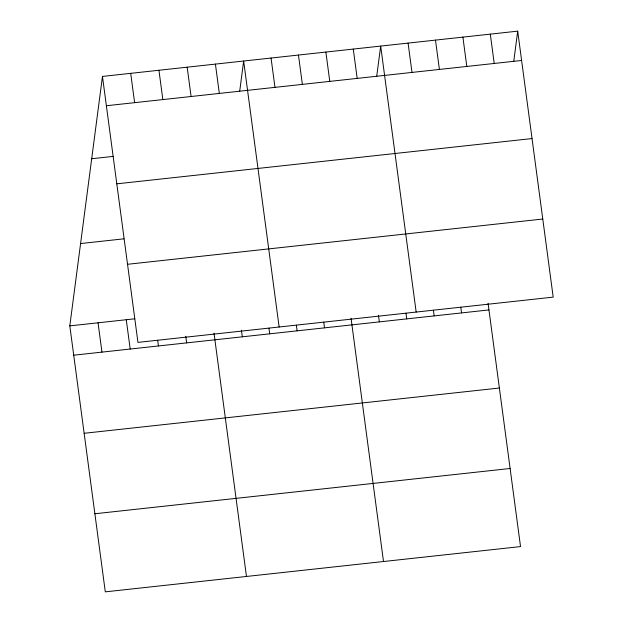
<?xml version="1.0" encoding="UTF-8"?>
<svg xmlns="http://www.w3.org/2000/svg" width="623" height="623" viewBox="0 0 623 623"><rect width="100%" height="100%" fill="white"/><g stroke="black" fill="none" stroke-linecap="round" stroke-linejoin="round"><path stroke-width="0.93" d="M488.074 303.308L520.532 546.581L105.295 591.85L69.807 325.876L102.468 76.419L517.705 31.15L553.193 297.124L137.956 342.393L102.468 76.419M239.699 91.215L243.648 61.031L279.135 326.997M376.728 76.271L380.676 46.086L416.164 312.061M513.757 61.334L517.705 31.15M106.377 105.739L521.622 60.47M91.69 158.74L113.331 156.381M116.797 183.832L532.042 138.563M80.585 243.554L123.876 238.835M127.536 264.292L542.773 219.023M69.807 325.876L134.747 318.797M73.716 355.196L488.962 309.927M84.136 433.289L499.381 388.02M94.875 513.757L510.112 468.488M490.301 34.14L494.21 63.453M462.897 37.123L466.806 66.443M435.493 40.113L439.402 69.433M460.794 307.24L461.55 312.917M408.081 43.104L411.998 72.416M433.39 310.231L434.145 315.9M405.986 313.213L406.741 318.89M353.272 49.077L357.181 78.397M378.449 315.261L379.337 321.881M325.868 52.067L329.777 81.379M351.045 318.244L383.503 561.518M298.456 55.05L302.373 84.37M323.765 322.177L324.521 327.854M271.052 58.04L274.969 87.36M296.361 325.167L297.116 330.844M268.957 328.157L269.712 333.827M215.41 64.107L219.319 93.427M241.42 330.198L242.308 336.817M187.173 67.183L191.09 96.503M214.016 333.188L246.474 576.462M158.935 70.259L162.852 99.579M185.779 336.264L186.659 342.884M130.705 73.343L134.615 102.655M157.666 340.29L158.429 345.96M126.274 319.724L130.191 349.044M98.045 322.8L101.954 352.12"/></g></svg>
